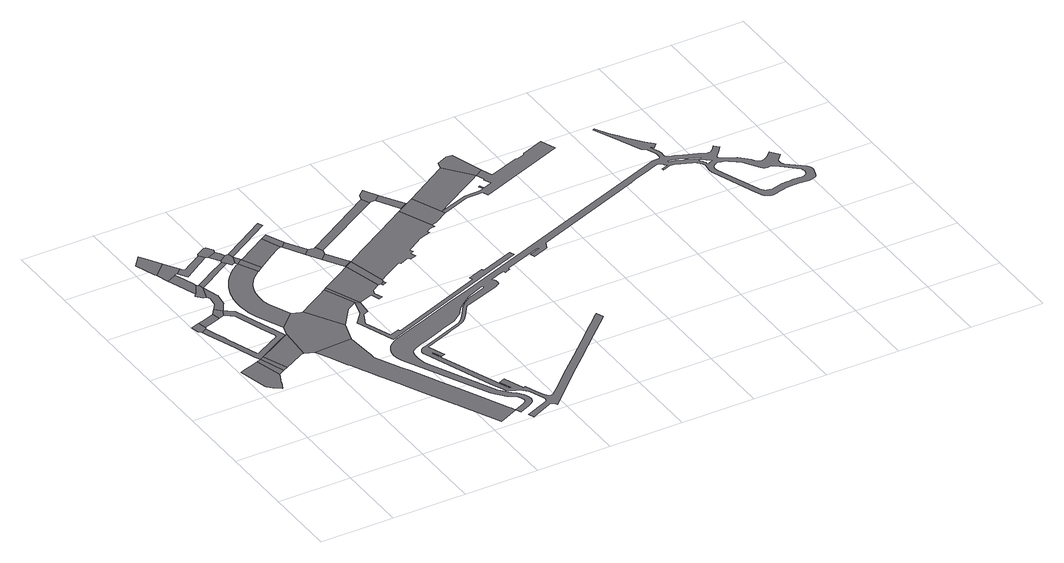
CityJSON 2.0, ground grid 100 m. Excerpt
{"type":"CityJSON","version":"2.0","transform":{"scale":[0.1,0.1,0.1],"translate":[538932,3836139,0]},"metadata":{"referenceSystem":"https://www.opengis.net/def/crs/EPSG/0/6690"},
"CityObjects":{
"road1":{"type":"Road","geometry":[{"type":"MultiSurface","lod":"1","boundaries":[[[0,1,2,3,4,5,6,7,8,9,10,11,12,13]]]}]},
"road2":{"type":"Road","attributes":{"RoadStructureAttribute.sectionType":"1"},"geometry":[{"type":"MultiSurface","lod":"1","boundaries":[[[14,15,16,0,13,17,18,19,20]]]}]},
"road3":{"type":"Road","geometry":[{"type":"MultiSurface","lod":"1","boundaries":[[[21,22,23,24,25,26,27,28]]]}]},
"road4":{"type":"Road","geometry":[{"type":"MultiSurface","lod":"1","boundaries":[[[29,14,20,30]]]}]},
"road5":{"type":"Road","attributes":{"RoadStructureAttribute.sectionType":"1"},"geometry":[{"type":"MultiSurface","lod":"1","boundaries":[[[31,32,21,28,33,34]]]}]},
"road6":{"type":"Road","attributes":{"RoadStructureAttribute.sectionType":"1"},"geometry":[{"type":"MultiSurface","lod":"1","boundaries":[[[35,36,37,38,39,40,41,42,43,44,45,46,47,48,49,50,51,52,53,54,55,56,57,58,26,25,59,60,61,62,63,14,29]]]}]},
"road7":{"type":"Road","attributes":{"function":"1"},"geometry":[{"type":"MultiSurface","lod":"1","boundaries":[[[64,65,66,67,68,69,29,30,70,71,72,73,74]]]}]},
"road8":{"type":"Road","geometry":[{"type":"MultiSurface","lod":"1","boundaries":[[[75,31,34,44,43]]]}]},
"road9":{"type":"Road","attributes":{"RoadStructureAttribute.sectionType":"1"},"geometry":[{"type":"MultiSurface","lod":"1","boundaries":[[[76,77,78,79,80,81,82,83,84]]]}]},
"road10":{"type":"Road","attributes":{"RoadStructureAttribute.sectionType":"1"},"geometry":[{"type":"MultiSurface","lod":"1","boundaries":[[[85,86,87,88,89,90,91,92,93,94,95,96,75,43]]]}]},
"road11":{"type":"Road","geometry":[{"type":"MultiSurface","lod":"1","boundaries":[[[97,98,99,84,83,100,101,102,93,92,103]]]}]},
"road12":{"type":"Road","attributes":{"RoadStructureAttribute.sectionType":"1"},"geometry":[{"type":"MultiSurface","lod":"1","boundaries":[[[104,105,106,107,108,109]]]}]},
"road13":{"type":"Road","geometry":[{"type":"MultiSurface","lod":"1","boundaries":[[[109,108,79,78,110,111,112,113,114]]]}]},
"road14":{"type":"Road","geometry":[{"type":"MultiSurface","lod":"1","boundaries":[[[115,116,117,118,119,120,121,122,123,124,125,126,127,128,129,130,131,132,133,134,135,136,137,138,139,140,141,142,143,144,145,146,147,148,149,150,151,152]]]}]},
"road15":{"type":"Road","geometry":[{"type":"MultiSurface","lod":"1","boundaries":[[[153,154,155,156,64,74,131,130,157,158]]]}]},
"road16":{"type":"Road","attributes":{"RoadStructureAttribute.sectionType":"1"},"geometry":[{"type":"MultiSurface","lod":"1","boundaries":[[[159,160,161,162,163,164,165,114,113,166,167,168,169,170,171]]]}]},
"road17":{"type":"Road","attributes":{"RoadStructureAttribute.sectionType":"1"},"geometry":[{"type":"MultiSurface","lod":"1","boundaries":[[[172,173,174,103,92,175,176,177,178]]]}]},
"road18":{"type":"Road","attributes":{"RoadStructureAttribute.sectionType":"1"},"geometry":[{"type":"MultiSurface","lod":"1","boundaries":[[[179,180,181,182,183,184,185,186,187,188,189,190,191,192,193,194,195,196,197,198,199,200,201,202,203,204,205,206,207,208,209,210,211,212,213,214,215,216,156,155,217,218,219,220,221,222,223,224,225,226,227,228,229,230,231,232,233,234,235,236,237,238,239,240,241,242,243,244]]]}]},
"road19":{"type":"Road","geometry":[{"type":"MultiSurface","lod":"1","boundaries":[[[245,246,159,171,247,248,249,250]]]}]},
"road20":{"type":"Road","attributes":{"RoadStructureAttribute.sectionType":"1"},"geometry":[{"type":"MultiSurface","lod":"1","boundaries":[[[251,248,247,252,253,254]]]}]},
"road21":{"type":"Road","geometry":[{"type":"MultiSurface","lod":"1","boundaries":[[[254,253,172,178,255,256,257,258]]]}]},
"road22":{"type":"Road","geometry":[{"type":"MultiSurface","lod":"1","boundaries":[[[259,260,261,158,157,262,263,264]]]}]},
"road23":{"type":"Road","attributes":{"RoadStructureAttribute.sectionType":"1"},"geometry":[{"type":"MultiSurface","lod":"1","boundaries":[[[257,256,179,265]]]}]},
"road24":{"type":"Road","geometry":[{"type":"MultiSurface","lod":"1","boundaries":[[[265,179,244,266,267]]]}]},
"road25":{"type":"Road","attributes":{"RoadStructureAttribute.sectionType":"1"},"geometry":[{"type":"MultiSurface","lod":"1","boundaries":[[[268,259,264,269]]]}]},
"road26":{"type":"Road","attributes":{"RoadStructureAttribute.sectionType":"1"},"geometry":[{"type":"MultiSurface","lod":"1","boundaries":[[[270,271,267,266,272,273,274]]]}]},
"road27":{"type":"Road","attributes":{"RoadStructureAttribute.sectionType":"1"},"geometry":[{"type":"MultiSurface","lod":"1","boundaries":[[[275,276,258,257,277,278]]]}]},
"road28":{"type":"Road","geometry":[{"type":"MultiSurface","lod":"1","boundaries":[[[279,280,268,269,281,282,283,284,285,286,287]]]}]},
"road29":{"type":"Road","geometry":[{"type":"MultiSurface","lod":"1","boundaries":[[[288,270,274,289,290]]]}]},
"road30":{"type":"Road","attributes":{"RoadStructureAttribute.sectionType":"1"},"geometry":[{"type":"MultiSurface","lod":"1","boundaries":[[[290,289,291,292]]]}]},
"road31":{"type":"Road","geometry":[{"type":"MultiSurface","lod":"1","boundaries":[[[293,292,291,294,295,296,297]]]}]},
"road32":{"type":"Road","attributes":{"RoadStructureAttribute.sectionType":"1"},"geometry":[{"type":"MultiSurface","lod":"1","boundaries":[[[298,299,295,294]]]}]},
"road33":{"type":"Road","geometry":[{"type":"MultiSurface","lod":"1","boundaries":[[[300,301,287,286,302,303,304]]]}]},
"road34":{"type":"Road","geometry":[{"type":"MultiSurface","lod":"1","boundaries":[[[305,306,307,308,303,302]]]}]},
"road35":{"type":"Road","geometry":[{"type":"MultiSurface","lod":"1","boundaries":[[[264,309,310,311,312,313,314,315,316,317,318,319,320,321,322,323,324,325,326,327,269]]]}]},
"road36":{"type":"Road","attributes":{"RoadStructureAttribute.sectionType":"1"},"geometry":[{"type":"MultiSurface","lod":"1","boundaries":[[[328,297,296,329]]]}]},
"road37":{"type":"Road","geometry":[{"type":"MultiSurface","lod":"1","boundaries":[[[330,331,332,333,300,304,334,335,336,337,338,339,340,341,342,343,344,345,346,347,348,349,350,351]]]}]},
"road38":{"type":"Road","geometry":[{"type":"MultiSurface","lod":"1","boundaries":[[[352,353,328,329,354,355,356]]]}]},
"road39":{"type":"Road","attributes":{"RoadStructureAttribute.sectionType":"1"},"geometry":[{"type":"MultiSurface","lod":"1","boundaries":[[[357,358,356,355]]]}]},
"road40":{"type":"Road","geometry":[{"type":"MultiSurface","lod":"1","boundaries":[[[359,360,330,351,361,362,363]]]}]},
"road41":{"type":"Road","geometry":[{"type":"MultiSurface","lod":"1","boundaries":[[[364,365,366,367,359,363,368,369,370,371,372]]]}]},
"road42":{"type":"Road","attributes":{"RoadStructureAttribute.sectionType":"1"},"geometry":[{"type":"MultiSurface","lod":"1","boundaries":[[[373,374,375,376,377,378,379,380,381,382,383,384,385,386,387,388,389,390,391,392,393,394,395,396,397,398,399,400,401,402,403,404,405,406,407,408,409,410,411,412,413,414,415,416,417,418,419,420,421,422,423,424,425,426,427,428,429,430,431,432,433,434,435,436,437,438,439,440,441,442,443,444,445,446,447,448,449,450,451,452,453,454,455,456,457,458,459,460,461,462,463,464,465,466,467,468,469,470,471,472,473,474,475,476,477,152,478,479,480,481,482,483,484,485,486,487,488,489,490,491,492,493,494,495,496,497,498,499,500,501,502,503,504,505,506,507,508,509,510,511,512,513,514,515,516,517,518,519,520,521,522,523,524,525,526,527,528,529,530,531,532,533,534,535,536,537,538,539,540,541,542,543,544,545,546,547,548,549,550,551,552,553,554,555,556,557,558,559,560,561,562,563,564,565,566,567,568,569,570,571,572,573,574,575,576,577,578,579,580,581,582,583,584,585,586,587,588,589,590,591,592,593,594,595,596,597,598,599,600,601,602,603,604,605,606,607,608,609,610,611,612,613,614,615,616,617,618,619,620,621,622,623,624,625,626,627,628,629,630,631,632,633,634,635,636,637,638,639,640,641,642,643,644,645,646,647,648,649,650,651,652,653,654,655,656,657,658,659,660,661,662,663,664,665,666,667,668,669,670,671,672,673,674,675,676,677,678,679,680,681,682,683,684,685,686,687,688,689,690,691,692,693,694,695,696,697,698,699,700,701,702,703,704,705,706,707,708,709,710,711,712,713,714,715,716,717,718,719,720,721,722,723,724,725,726,727,728,729,730,731,732,733,734,735,736,737,738,739,740,741,742,743,744,745,746,747,748,749,750,751,752,753,754,755,756,757,758,759,760,761,762,763,764,765,766,767,768,769,770,771,772,773,774,775,776,777,778,779,780,781,782,783,784,785,786,787,788,789,790,791,792,793,794,795,796,797,798,799,800,801,802],[803,804,805,806,807,808,809,810,811,812,813,814,815,816,817,818,819,820,821,822,823,824],[825,826,827,828,829,830,831,832,833,834,835,836,837,838,839,840,841,842,843,844,845,846,847,848],[849,850,851,852,853,854,855,856,857,858,859,860,861,862,863,864,865,866,867,868,869,870,871,872,873,874,875,876,877,878,879,880,881,882,883,884,885,886,887,888,889,890,891,892,893,894,895,896,897,898,899,900,901,902,903,904,905,906,907,908,909,910,911,912,913]]]}]},
"road43":{"type":"Road","geometry":[{"type":"MultiSurface","lod":"1","boundaries":[[[914,915,364,372,916,917]]]}]},
"road44":{"type":"Road","geometry":[{"type":"MultiSurface","lod":"1","boundaries":[[[918,919,920,921,922,923,924,925,926,927,928,929,930,916,372,931,932,933,934,935,936,937,938,939,940,363,362]]]}]}
},
"vertices":[
[314,2696,0],[192,2654,0],[148,2639,0],[105,2624,0],[29,2597,0],[125,2193,0],[135,2182,0],[192,2123,0],[204,2111,0],[282,2057,0],[328,2156,0],[323,2158,0],[355,2226,0],[402,2328,0],
[370,2716,0],[341,2706,0],[330,2702,0],[419,2337,0],[432,2344,0],[470,2365,0],[491,2376,0],
[126,3754,0],[5,3713,0],[31,3602,0],[62,3583,0],[66,3572,0],[139,3609,0],[147,3629,0],[153,3641,0],
[426,2745,0],[554,2409,0],
[370,3838,0],[228,3789,0],[280,3685,0],[397,3725,0],
[423,2755,0],[716,2920,0],[890,3017,0],[793,3299,0],[786,3320,0],[775,3353,0],[632,3758,0],[559,3812,0],[521,3840,0],[469,3750,0],[538,3701,0],[576,3675,0],[697,3327,0],[705,3304,0],[709,3294,0],[787,3071,0],[774,3038,0],[676,2983,0],[429,2844,0],[402,2854,0],[255,3275,0],[236,3331,0],[204,3424,0],[189,3465,0],[104,3465,0],[149,3337,0],[177,3259,0],[246,3065,0],[341,2791,0],
[912,3022,0],[908,3019,0],[821,2967,0],[696,2895,0],[593,2838,0],[592,2837,0],[677,2473,0],[822,2550,0],[869,2574,0],[877,2571,0],[879,2570,0],
[436,3927,0],
[504,4510,0],[451,4667,0],[411,4784,0],[278,4716,0],[300,4652,0],[366,4464,0],[376,4434,0],[416,4317,0],[512,4475,0],
[531,3857,0],[550,3890,0],[584,3947,0],[602,3976,0],[624,4153,0],[625,4161,0],[625,4162,0],[560,4378,0],[489,4183,0],[517,4147,0],[497,4007,0],[460,3958,0],
[534,4453,0],[524,4458,0],[522,4463,0],[399,4292,0],[386,4278,0],[452,4202,0],[544,4453,0],
[295,5243,0],[231,5347,0],[110,5201,0],[208,4917,0],[217,4892,0],[401,5072,0],
[413,4794,0],[423,4804,0],[441,4807,0],[448,4799,0],[527,4871,0],
[2412,301,0],[2390,347,0],[2348,433,0],[2209,719,0],[2083,981,0],[1946,1265,0],[1906,1348,0],[1781,1606,0],[1724,1724,0],[1616,1949,0],[1557,2072,0],[1554,2116,0],[1552,2142,0],[1550,2182,0],[1532,2447,0],[1526,2544,0],[1007,2518,0],[1087,2354,0],[1096,2335,0],[1214,2090,0],[1228,2062,0],[1310,1892,0],[1361,1786,0],[1401,1703,0],[1448,1607,0],[1454,1594,0],[1531,1436,0],[1563,1369,0],[1712,1061,0],[1882,709,0],[1894,683,0],[1900,671,0],[2060,344,0],[2086,287,0],[2095,268,0],[2143,168,0],[2169,113,0],[2440,243,0],
[1300,3341,0],[1187,3377,0],[1180,3379,0],[958,3165,0],[1615,2844,0],[1324,3333,0],
[861,5001,0],[823,4976,0],[805,4965,0],[769,4941,0],[662,4876,0],[583,4828,0],[551,4833,0],[530,4675,0],[694,4783,0],[774,4834,0],[816,4862,0],[853,4886,0],[913,4925,0],
[1030,4743,0],[791,4600,0],[697,4544,0],[680,4451,0],[831,4544,0],[933,4607,0],[1069,4691,0],
[1178,4611,0],[1172,4608,0],[1158,4599,0],[1145,4590,0],[1115,4571,0],[1078,4543,0],[1072,4539,0],[1048,4519,0],[1016,4490,0],[991,4465,0],[974,4448,0],[961,4434,0],[929,4395,0],[898,4353,0],[877,4322,0],[853,4281,0],[847,4270,0],[829,4236,0],[809,4193,0],[796,4160,0],[782,4122,0],[774,4096,0],[764,4061,0],[756,4024,0],[749,3983,0],[746,3959,0],[742,3924,0],[741,3888,0],[739,3850,0],[739,3830,0],[744,3770,0],[750,3707,0],[759,3661,0],[771,3614,0],[785,3565,0],[801,3522,0],[859,3391,0],[936,3215,0],[1080,3610,0],[1068,3642,0],[1058,3669,0],[1049,3699,0],[1043,3724,0],[1038,3757,0],[1034,3784,0],[1030,3833,0],[1031,3878,0],[1032,3905,0],[1036,3935,0],[1040,3961,0],[1045,3983,0],[1055,4020,0],[1064,4050,0],[1081,4089,0],[1092,4114,0],[1110,4146,0],[1122,4165,0],[1136,4187,0],[1156,4212,0],[1179,4239,0],[1199,4260,0],[1218,4279,0],[1241,4300,0],[1261,4317,0],[1284,4334,0],[1310,4352,0],
[999,5108,0],[872,5030,0],[947,4913,0],[1069,4965,0],[1076,5018,0],[1023,5097,0],
[1098,4917,0],[987,4850,0],[1035,4773,0],[1138,4851,0],
[1109,4624,0],[1156,4653,0],[1202,4768,0],[1180,4844,0],
[1783,3612,0],[1689,3555,0],[1490,3434,0],[1810,3103,0],[1903,3159,0],[1957,3192,0],
[1255,4676,0],
[1385,4403,0],[1263,4663,0],
[1818,3633,0],[2014,3160,0],
[1693,4925,0],[1493,4803,0],[1604,4553,0],[1740,4638,0],[1798,4673,0],
[1821,5233,0],[1463,5015,0],[1475,4936,0],[1849,5168,0],
[2215,3871,0],[2165,3844,0],[2204,3232,0],[2247,3113,0],[2300,3128,0],[2258,3243,0],[2278,3308,0],[2390,3372,0],[2258,3897,0],
[1782,4980,0],[1808,4656,0],[1888,4726,0],
[1972,4381,0],[2053,4451,0],
[2128,4435,0],[2088,4185,0],[2177,4263,0],[2196,4341,0],[2152,4450,0],
[2252,3911,0],[2355,3975,0],
[2357,3958,0],[2316,3933,0],[2430,3369,0],[2474,3407,0],[2486,3442,0],
[2440,3345,0],[2487,3362,0],[2482,3370,0],[2488,3372,0],
[1896,2969,0],[1760,2803,0],[1945,2297,0],[1952,2281,0],[2117,2344,0],[2854,2626,0],[3768,2975,0],[4116,3106,0],[4090,3175,0],[3630,3001,0],[3618,3031,0],[3406,2949,0],[3421,2902,0],[2117,2399,0],[2104,2426,0],[1972,2383,0],[1836,2751,0],[1917,2919,0],[1991,2953,0],
[3148,5051,0],[3195,4936,0],
[3405,4596,0],[2993,4345,0],[2638,4129,0],[2440,4009,0],[2571,3501,0],[2842,3656,0],[2859,3626,0],[2966,3680,0],[2996,3672,0],[3007,3653,0],[3089,3683,0],[3063,3753,0],[3108,3774,0],[3090,3816,0],[3095,3826,0],[3137,3854,0],[3326,3973,0],[3488,4027,0],[3477,4062,0],[3539,4095,0],[3604,4108,0],[3591,4148,0],
[3255,5202,0],[3170,5127,0],[3218,4949,0],[3274,4943,0],[3364,5023,0],
[3453,4642,0],[3558,4705,0],
[3668,4756,0],[3561,4691,0],[3664,4174,0],[3862,4290,0],[3842,4338,0],
[4303,5145,0],[4283,5133,0],[4278,5129,0],[3974,4943,0],[3992,4430,0],[4389,4671,0],[4409,4683,0],[4497,4735,0],[4583,4788,0],
[7279,3825,0],[7261,3809,0],[7254,3805,0],[7244,3802,0],[7229,3799,0],[7219,3798,0],[7201,3799,0],[7177,3803,0],[7161,3810,0],[7150,3815,0],[7134,3822,0],[7097,3845,0],[7045,3869,0],[6933,3912,0],[6866,3938,0],[6838,3948,0],[6769,3970,0],[6744,3979,0],[6735,3986,0],[6728,3995,0],[6725,4009,0],[6724,4017,0],[6724,4027,0],[6729,4057,0],[6732,4073,0],[6732,4082,0],[6731,4096,0],[6726,4121,0],[6692,4206,0],[6669,4260,0],[6671,4260,0],[6711,4219,0],[6730,4238,0],[6770,4277,0],[6750,4299,0],[6675,4387,0],[6675,4388,0],[6601,4478,0],[6530,4571,0],[6462,4666,0],[6398,4761,0],[6298,4925,0],[6281,4915,0],[6440,4547,0],[6554,4281,0],[6567,4267,0],[6609,4242,0],[6613,4238,0],[6637,4183,0],[6668,4105,0],[6670,4093,0],[6668,4026,0],[6667,4018,0],[6664,4011,0],[6660,4004,0],[6655,3998,0],[6649,3993,0],[6642,3990,0],[6634,3988,0],[6627,3987,0],[6591,3988,0],[6533,3979,0],[6498,3965,0],[5822,3709,0],[4403,3172,0],[3635,2880,0],[3277,2744,0],[3173,2716,0],[2904,2614,0],[2432,2435,0],[2334,2398,0],[2109,2313,0],[1978,2263,0],[1925,2230,0],[1893,2207,0],[1868,2186,0],[1852,2169,0],[1847,2163,0],[1830,2141,0],[1818,2122,0],[1805,2096,0],[1796,2073,0],[1788,2046,0],[1783,2017,0],[1781,1993,0],[1780,1969,0],[1783,1943,0],[1787,1915,0],[1795,1885,0],[1809,1837,0],[2362,703,0],[2498,545,0],[2588,483,0],[2616,448,0],[2629,418,0],[2635,399,0],[2637,386,0],[2637,383,0],[2637,369,0],[2633,356,0],[2629,346,0],[2624,339,0],[2615,330,0],[2602,322,0],[2589,316,0],[2474,171,0],[2624,244,0],[2647,255,0],[2669,269,0],[2683,280,0],[2694,292,0],[2701,302,0],[2708,315,0],[2714,331,0],[2718,346,0],[2720,368,0],[2719,388,0],[2718,395,0],[2713,419,0],[2703,448,0],[2691,478,0],[2633,549,0],[2581,588,0],[2468,726,0],[2033,1618,0],[2009,1684,0],[1997,1793,0],[1997,1864,0],[2014,1926,0],[2039,1956,0],[2095,1987,0],[2196,2030,0],[2218,2039,0],[2433,2120,0],[2438,2122,0],[2536,2159,0],[2553,2166,0],[2772,2249,0],[2914,2361,0],[2972,2447,0],[3070,2523,0],[3180,2611,0],[3429,2715,0],[3439,2712,0],[3444,2709,0],[3445,2708,0],[3448,2704,0],[3450,2698,0],[3451,2694,0],[3450,2692,0],[3449,2688,0],[3443,2684,0],[3437,2680,0],[3180,2582,0],[3118,2540,0],[3088,2518,0],[3084,2515,0],[3060,2494,0],[3028,2462,0],[2942,2341,0],[2870,2252,0],[2845,2226,0],[2826,2209,0],[2819,2203,0],[2799,2191,0],[2776,2179,0],[2737,2164,0],[2244,1975,0],[2158,1942,0],[2139,1930,0],[2129,1921,0],[2121,1910,0],[2113,1897,0],[2108,1882,0],[2106,1868,0],[2105,1855,0],[2107,1842,0],[2111,1825,0],[2117,1809,0],[2463,877,0],[2535,692,0],[2547,664,0],[2551,657,0],[2557,651,0],[2580,636,0],[2652,601,0],[2701,577,0],[2729,556,0],[2755,530,0],[2776,502,0],[2788,481,0],[2855,310,0],[2863,293,0],[2866,274,0],[2863,255,0],[2856,238,0],[2845,223,0],[2830,212,0],[2828,211,0],[2794,196,0],[2520,77,0],[2519,76,0],[2554,3,0],[2564,7,0],[2842,143,0],[2863,147,0],[2874,146,0],[2888,141,0],[2892,138,0],[2897,130,0],[2903,123,0],[2929,92,0],[2977,139,0],[3409,554,0],[3685,808,0],[4039,1138,0],[4333,1409,0],[4349,1425,0],[4311,1527,0],[4293,1510,0],[4262,1482,0],[4255,1473,0],[4174,1401,0],[4143,1372,0],[4055,1291,0],[4024,1263,0],[3971,1211,0],[3617,881,0],[3396,677,0],[3241,535,0],[3081,385,0],[3010,322,0],[2992,306,0],[2977,300,0],[2968,298,0],[2960,298,0],[2950,300,0],[2938,305,0],[2935,307,0],[2923,317,0],[2909,331,0],[2891,373,0],[2885,370,0],[2884,369,0],[2849,459,0],[2790,615,0],[2788,614,0],[2759,603,0],[2751,625,0],[2655,878,0],[2574,848,0],[2625,714,0],[2643,671,0],[2618,682,0],[2197,1789,0],[2198,1795,0],[2201,1798,0],[2204,1800,0],[2208,1802,0],[2259,1672,0],[2314,1694,0],[2264,1825,0],[2223,1931,0],[2256,1944,0],[2295,1958,0],[2342,1976,0],[2431,2010,0],[2487,2031,0],[2571,2063,0],[2632,2086,0],[2706,2115,0],[2772,2140,0],[2849,2178,0],[2896,2217,0],[2967,2311,0],[2984,2335,0],[3065,2449,0],[3150,2479,0],[3581,2634,0],[3607,2646,0],[3624,2656,0],[3638,2668,0],[3643,2685,0],[3645,2703,0],[3645,2720,0],[3640,2742,0],[3631,2761,0],[3608,2785,0],[3674,2809,0],[3749,2838,0],[3784,2851,0],[3814,2863,0],[3820,2860,0],[3826,2843,0],[3831,2831,0],[3851,2838,0],[3903,2858,0],[3900,2866,0],[3901,2875,0],[3903,2883,0],[3907,2889,0],[3915,2895,0],[3924,2900,0],[3935,2903,0],[4426,3084,0],[4435,3062,0],[4284,3003,0],[4306,2947,0],[4456,3005,0],[4515,3027,0],[4563,3133,0],[6042,3697,0],[6104,3722,0],[6173,3749,0],[6332,3811,0],[6422,3845,0],[6516,3878,0],[6564,3895,0],[6580,3896,0],[6597,3890,0],[6601,3886,0],[6614,3875,0],[6628,3850,0],[6632,3843,0],[6656,3820,0],[6656,3813,0],[6617,3798,0],[6560,3777,0],[6568,3753,0],[6694,3798,0],[6712,3794,0],[6731,3789,0],[6771,3776,0],[6807,3762,0],[6870,3739,0],[6940,3712,0],[6969,3700,0],[6987,3684,0],[7003,3665,0],[7008,3660,0],[7019,3650,0],[7031,3630,0],[7039,3610,0],[7043,3590,0],[7045,3571,0],[7045,3550,0],[7038,3519,0],[7035,3489,0],[7035,3462,0],[7035,3454,0],[7036,3436,0],[7040,3413,0],[7047,3394,0],[7274,2779,0],[7293,2727,0],[7307,2698,0],[7311,2692,0],[7321,2677,0],[7339,2659,0],[7355,2648,0],[7374,2640,0],[7394,2634,0],[7418,2631,0],[7434,2631,0],[7462,2635,0],[7481,2641,0],[7492,2644,0],[7534,2659,0],[7580,2670,0],[7622,2677,0],[7656,2683,0],[7690,2685,0],[7711,2687,0],[7717,2688,0],[7748,2689,0],[7751,2689,0],[7776,2690,0],[7817,2690,0],[7846,2689,0],[7892,2685,0],[7923,2682,0],[7947,2679,0],[7956,2679,0],[7959,2679,0],[7975,2681,0],[8017,2691,0],[8038,2700,0],[8055,2714,0],[8069,2734,0],[8084,2767,0],[8108,2847,0],[8111,2870,0],[8109,2894,0],[8108,2899,0],[8103,2918,0],[8094,2937,0],[8074,2956,0],[7862,3139,0],[7854,3149,0],[7848,3157,0],[7845,3165,0],[7843,3183,0],[7843,3200,0],[7844,3216,0],[7850,3236,0],[7858,3250,0],[7866,3261,0],[7930,3331,0],[7843,3446,0],[7776,3375,0],[7731,3347,0],[7714,3340,0],[7695,3333,0],[7681,3331,0],[7668,3330,0],[7654,3332,0],[7639,3337,0],[7625,3344,0],[7615,3353,0],[7610,3358,0],[7597,3379,0],[7576,3411,0],[7518,3478,0],[7454,3535,0],[7259,3642,0],[7259,3668,0],[7259,3681,0],[7338,3772,0],[7392,3831,0],[7340,3896,0],[7086,3606,0],[7084,3613,0],[7081,3629,0],[7069,3659,0],[7057,3681,0],[7046,3696,0],[7042,3701,0],[7033,3709,0],[7037,3717,0],[7041,3715,0],[7078,3699,0],[7107,3677,0],[7133,3657,0],[7158,3637,0],[7160,3636,0],[7160,3632,0],[7158,3629,0],[7134,3622,0],[7124,3616,0],[7113,3610,0],[7097,3601,0],[7090,3602,0],[6809,3869,0],[6837,3858,0],[6844,3856,0],[6877,3842,0],[6888,3838,0],[7007,3788,0],[7053,3769,0],[7077,3751,0],[7072,3744,0],[7007,3771,0],[6902,3812,0],[6881,3820,0],[6865,3826,0],[6828,3841,0],[6761,3865,0],[6736,3870,0],[6717,3871,0],[6708,3875,0],[6708,3881,0],[6711,3888,0],[6713,3888,0],[6720,3891,0],[6738,3891,0],[6763,3886,0],[7438,2753,0],[7422,2757,0],[7405,2763,0],[7386,2775,0],[7380,2781,0],[7360,2799,0],[7347,2820,0],[7340,2833,0],[7333,2847,0],[7147,3334,0],[7116,3425,0],[7110,3453,0],[7111,3469,0],[7113,3485,0],[7120,3506,0],[7137,3528,0],[7156,3543,0],[7171,3550,0],[7181,3555,0],[7199,3559,0],[7227,3553,0],[7276,3544,0],[7329,3515,0],[7361,3487,0],[7394,3458,0],[7452,3409,0],[7582,3210,0],[7601,3185,0],[7619,3173,0],[7632,3168,0],[7649,3166,0],[7669,3165,0],[7680,3166,0],[7697,3168,0],[7708,3171,0],[7718,3176,0],[7793,3110,0],[7986,2936,0],[7993,2924,0],[7993,2922,0],[7997,2912,0],[8000,2897,0],[8001,2893,0],[7997,2854,0],[7990,2835,0],[7976,2817,0],[7957,2804,0],[7941,2796,0],[7925,2791,0],[7906,2791,0],[7877,2793,0],[7863,2795,0],[7835,2796,0],[7798,2797,0],[7767,2795,0],[7734,2793,0],[7687,2791,0],[7663,2788,0],[7655,2787,0],[7648,2787,0],[7627,2784,0],[7606,2781,0],[7512,2755,0],[7473,2749,0],[7454,2751,0],
[4479,5318,0],[4326,5240,0],[4697,4858,0],[4558,5301,0],
[3885,4304,0],[4241,4432,0],[4391,4436,0],[4468,4439,0],[4497,4361,0],[5693,4814,0],[5692,4816,0],[5614,5021,0],[5316,4910,0],[5294,4882,0],[5187,4844,0],[5169,4856,0],[4756,4702,0],[4628,4678,0],[4614,4668,0],[4655,4559,0],[4533,4512,0],[4504,4577,0],[4487,4567,0],[4513,4505,0],[4465,4487,0],[4390,4486,0],[4253,4482,0]
]}
